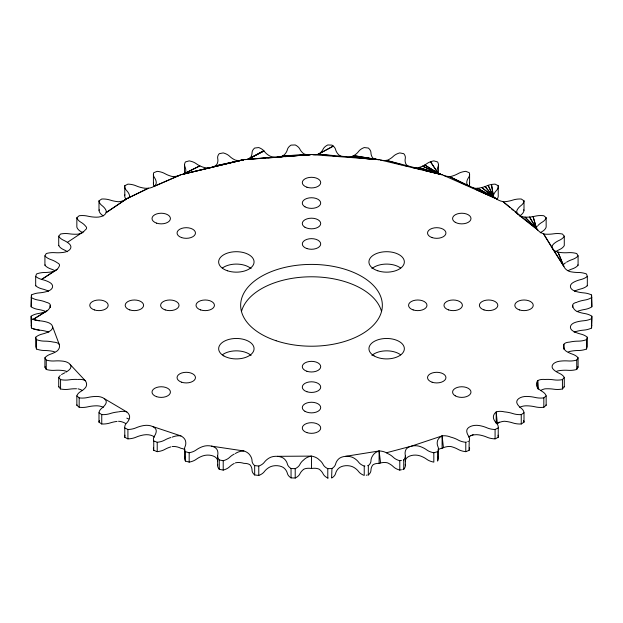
<?xml version="1.0" encoding="UTF-8"?>
<svg xmlns="http://www.w3.org/2000/svg" width="623" height="623" viewBox="0 0 623 623"><rect width="100%" height="100%" fill="white"/><g stroke="black" fill="none" stroke-linecap="round" stroke-linejoin="round"><path stroke-width="0.93" d="M572.693 307.248L572.701 305.309A9.851 4.081 5.9 0 1 576.633 302.326M46.367 311.702A24.367 14.072 0 0 0 38.447 309.483A14.656 8.465 0 0 1 31.15 306.789L31.423 295.006A14.656 8.465 0 0 1 39.272 292.88A24.367 14.072 0 0 0 47.621 291.284A9.633 5.56 0 0 0 49.645 282.39A24.367 14.072 0 0 0 42.302 279.595A14.656 8.465 0 0 1 35.675 276.371L36.492 274.003A14.656 8.465 0 0 1 44.747 272.485A24.367 14.072 0 0 0 53.383 271.527A9.851 6.798 -11 0 0 59.201 266.278A9.851 3.933 -2.7 0 0 57.409 262.859A24.367 14.072 0 0 0 50.759 259.542A14.656 8.465 0 0 1 44.918 255.843L46.258 253.561A14.656 8.465 0 0 1 54.793 252.673A24.367 14.072 0 0 0 63.569 252.377A9.633 5.56 0 0 0 69.519 244.091A24.367 14.072 0 0 0 63.671 240.299A14.656 8.465 0 0 1 58.718 236.187L60.571 234.03A14.656 8.465 0 0 1 69.223 233.796A24.367 14.072 0 0 0 78 234.162A9.851 6.471 -13.3 0 0 85.296 229.91A9.851 3.902 0.7 0 0 85.772 226.39A24.367 14.072 0 0 0 80.834 222.193A14.656 8.465 0 0 1 76.847 217.746L79.168 215.737A14.656 8.465 0 0 1 87.804 216.165A24.367 14.072 0 0 0 96.425 217.186A9.633 5.56 0 0 0 105.887 210.068A24.367 14.072 0 0 0 101.938 205.528A14.656 8.465 0 0 1 98.995 200.824L101.751 199.01A14.656 8.465 0 0 1 110.216 200.084A24.367 14.072 0 0 0 118.526 201.743A9.851 6.082 -14.5 0 0 126.804 198.675L148.406 188.232L127.793 198.262M31.15 306.789L31.423 295.006M572.701 305.309A9.851 7.048 7.7 0 0 576.633 311.298A24.367 14.072 0 0 0 584.553 313.517A14.656 8.465 0 0 1 591.85 316.211L591.577 327.994A14.656 8.465 0 0 1 583.728 330.12A24.367 14.072 0 0 0 575.379 331.716A9.633 5.56 0 0 0 574.126 332.191M591.85 316.211L591.577 327.994M48.547 291.19A24.367 14.072 0 0 0 42.302 288.963A14.656 8.465 0 0 1 35.675 285.739L35.807 285.342M591.577 318.618A14.656 8.465 0 0 1 583.728 320.752A24.367 14.072 0 0 0 575.379 322.348A9.633 5.56 0 0 0 573.355 331.241A24.367 14.072 0 0 0 580.698 334.037A14.656 8.465 0 0 1 587.325 337.261L586.508 339.628L586.508 348.997A14.656 8.465 0 0 1 578.253 350.515A24.367 14.072 0 0 0 569.617 351.473A9.851 6.798 -11 0 0 568.246 352.081M586.508 348.997L587.325 346.629L587.325 337.261M54.894 270.678A24.367 14.072 0 0 0 50.759 268.91A14.656 8.465 0 0 1 44.918 265.211L45.136 264.83M586.508 339.628A14.656 8.465 0 0 1 578.253 341.147A24.367 14.072 0 0 0 569.617 342.097A9.851 4.322 8.8 0 0 563.799 344.34A9.851 7.188 3.6 0 0 565.591 350.765A24.367 14.072 0 0 0 572.241 354.09A14.656 8.465 0 0 1 578.082 357.789L576.742 360.071L576.742 369.439A14.656 8.465 0 0 1 568.207 370.327A24.367 14.072 0 0 0 559.431 370.623A9.633 5.56 0 0 0 556.658 371.292M578.082 357.789L578.082 367.157L576.742 369.439M67.377 251.731A24.367 14.072 0 0 0 63.671 249.667A14.656 8.465 0 0 1 58.718 245.563L58.873 245.376M576.742 360.071A14.656 8.465 0 0 1 568.207 360.951A24.367 14.072 0 0 0 559.431 361.247A9.633 5.56 0 0 0 553.481 369.54A24.367 14.072 0 0 0 559.329 373.333A14.656 8.465 0 0 1 564.282 377.437L562.429 379.602L562.429 388.97A14.656 8.465 0 0 1 553.777 389.204A24.367 14.072 0 0 0 545 388.838A9.851 6.471 -13.3 0 0 540.772 390.45M564.282 377.437L564.282 386.813L562.429 388.97M562.429 379.602A14.656 8.465 0 0 1 553.777 379.835A24.367 14.072 0 0 0 545 379.469A9.851 4.657 11.3 0 0 537.704 380.715A9.851 7.227 -1 0 0 537.228 387.233A24.367 14.072 0 0 0 542.166 391.439A14.656 8.465 0 0 1 546.153 395.885L543.832 397.887A14.656 8.465 0 0 1 535.196 397.466A24.367 14.072 0 0 0 526.575 396.438A9.633 5.56 0 0 0 517.113 403.556A24.367 14.072 0 0 0 521.062 408.096A14.656 8.465 0 0 1 524.005 412.808L524.005 422.176L521.249 423.99A14.656 8.465 0 0 1 512.784 422.916A24.367 14.072 0 0 0 504.474 421.257A9.851 6.082 -14.5 0 0 497.333 423.508L496.196 411.943A9.851 5.046 13.2 0 1 504.474 411.881A24.367 14.072 0 0 1 512.784 413.547A14.656 8.465 0 0 0 521.249 414.622L524.005 412.808M546.153 395.885L546.153 405.254L543.832 407.263A14.656 8.465 0 0 1 535.196 406.835A24.367 14.072 0 0 0 526.575 405.814A9.633 5.56 0 0 0 519.73 407.341M496.975 423.757L499.303 422.067M125.667 199.492L106.105 212.653L126.804 198.675A9.851 3.979 4 0 0 129.514 195.404A24.367 14.072 0 0 0 126.633 190.607A14.656 8.465 0 0 1 124.779 185.716L127.917 184.128A14.656 8.465 0 0 1 136.071 185.825A24.367 14.072 0 0 0 143.929 188.099A9.633 5.56 0 0 0 156.256 182.64A24.367 14.072 0 0 0 154.481 177.664A14.656 8.465 0 0 1 153.749 172.68L157.222 171.341A14.656 8.465 0 0 1 164.924 173.638A24.367 14.072 0 0 0 172.205 176.488A9.851 5.654 -14.6 0 0 180.904 174.713A9.851 4.166 7.2 0 0 185.662 172.003A24.367 14.072 0 0 0 185.023 166.941A14.656 8.465 0 0 1 185.428 161.941L189.174 160.874A14.656 8.465 0 0 1 196.284 163.732A24.367 14.072 0 0 0 202.857 167.112A9.633 5.56 0 0 0 217.217 163.678A24.367 14.072 0 0 0 217.731 158.608A14.656 8.465 0 0 1 219.257 153.679L223.213 152.908A14.656 8.465 0 0 1 229.622 156.272A24.367 14.072 0 0 0 235.369 160.119A9.851 5.218 -13.8 0 0 243.897 159.644A9.851 4.454 9.9 0 0 250.384 157.798A24.367 14.072 0 0 0 252.042 152.806A14.656 8.465 0 0 1 254.667 148.04L258.763 147.565A14.656 8.465 0 0 1 264.354 151.389A24.367 14.072 0 0 0 269.191 155.633A9.633 5.56 0 0 0 274.408 157.261M103.184 215.955A24.367 14.072 0 0 0 101.938 214.904A14.656 8.465 0 0 1 98.995 210.192L99.454 209.889M67.377 242.363L83.42 231.756M57.082 269.315L41.632 279.423L55.992 270.172M61.552 374.501L64.808 372.788M54.754 352.081A9.851 6.798 11 0 0 53.383 351.473A24.367 14.072 0 0 0 44.747 350.515A14.656 8.465 0 0 1 36.492 348.997L35.675 346.629L35.675 337.261A14.656 8.465 0 0 1 42.302 334.037A24.367 14.072 0 0 0 49.645 331.241A9.633 5.56 0 0 0 47.621 322.348A24.367 14.072 0 0 0 39.272 320.752L33.151 319.404L47.512 310.495M33.151 319.404L46.367 311.298A9.851 7.048 -7.7 0 0 50.299 305.309A9.851 4.081 -5.9 0 0 46.367 302.326A24.367 14.072 0 0 0 38.447 300.115A14.656 8.465 0 0 1 31.15 297.412M263.716 150.634L248.889 158.81L264.051 151.007L247.853 159.177L265.009 158.086M292.561 156.062L311.5 154.512A9.851 4.813 12.2 0 0 319.272 153.741L333.305 146.109L318.291 154.161L329.769 155.477M126.282 199.601A14.656 8.465 0 0 1 124.779 195.085L125.036 194.952M496.196 423.438L496.196 411.943A9.851 7.141 -5.4 0 0 493.486 418.228A24.367 14.072 0 0 0 496.367 423.025A14.656 8.465 0 0 1 498.221 427.915L495.083 429.504A14.656 8.465 0 0 1 486.929 427.806A24.367 14.072 0 0 0 479.071 425.525A9.633 5.56 0 0 0 466.744 430.991A24.367 14.072 0 0 0 468.519 435.96A14.656 8.465 0 0 1 469.251 440.952L468.963 450.429M498.221 427.915L498.221 437.284L496.399 438.218M495.869 438.475L495.083 438.872A14.656 8.465 0 0 1 486.929 437.175A24.367 14.072 0 0 0 479.071 434.901A9.633 5.56 0 0 0 468.441 437.081M184.174 173.692L199.866 165.874L183.248 174.121L243.897 159.644L215.169 165.975L242.417 160.056M438.109 449.814A9.851 4.166 7.2 0 1 442.096 448.287L443.459 447.664A9.851 5.654 -14.6 0 1 450.795 446.512A24.367 14.072 0 0 1 458.076 449.362A14.656 8.465 0 0 0 465.778 451.659L468.387 450.655M470.505 435.827L473.169 434.636M180.904 174.713L153.608 186.596L179.541 175.336M467.803 441.512L468.387 441.286M345.594 456.324L379.103 450.974A9.851 5.903 14.7 0 1 386.385 452.773L411.46 446.138L442.096 435.905A9.851 5.475 14.4 0 1 450.795 437.136A24.367 14.072 0 0 1 458.076 439.986A14.656 8.465 0 0 0 465.778 442.291L466.354 442.065M443.459 447.664L442.096 435.905A9.851 6.954 -9.2 0 0 437.338 441.621A24.367 14.072 0 0 0 437.977 446.691A14.656 8.465 0 0 1 437.572 451.691L433.826 452.757A14.656 8.465 0 0 1 426.716 449.899A24.367 14.072 0 0 0 420.143 446.52A9.633 5.56 0 0 0 411.46 446.138M367.991 474.999L368.333 474.96A14.656 8.465 0 0 0 370.958 470.194A24.367 14.072 0 0 1 372.616 465.202A9.851 4.454 9.9 0 1 379.103 463.356L380.583 462.944A9.851 5.218 -13.8 0 1 387.631 462.881A24.367 14.072 0 0 1 393.378 466.728A14.656 8.465 0 0 0 399.787 470.092L400.114 470.03M182.15 174.463L243.897 159.644L183.248 174.121M403.416 460.015L403.743 459.953A14.656 8.465 0 0 0 405.269 455.024A24.367 14.072 0 0 1 405.783 449.954A9.633 5.56 0 0 1 410.113 446.535M405.269 464.392A14.656 8.465 0 0 1 403.743 469.321L402.754 469.516M400.776 460.537L401.438 460.405M400.776 469.906L401.438 469.773M386.385 452.773L387.631 453.513A24.367 14.072 0 0 1 393.378 457.352A14.656 8.465 0 0 0 399.787 460.724L400.114 460.662M380.583 462.944L379.103 450.974A9.851 6.674 -12.1 0 0 372.616 455.834A24.367 14.072 0 0 0 370.958 460.825A14.656 8.465 0 0 1 368.333 465.591L367.648 465.669M366.285 475.201L366.97 475.123M331.6 477.903L331.95 468.519A14.656 8.465 0 0 0 335.633 463.987A24.367 14.072 0 0 1 338.406 459.167A9.633 5.56 0 0 1 353.809 457.998A24.367 14.072 0 0 1 358.646 462.235A14.656 8.465 0 0 0 364.237 466.059L364.922 465.988M282.141 156.918L277.406 157.3A9.633 5.56 0 0 0 284.594 154.465A24.367 14.072 0 0 0 287.367 149.645A14.656 8.465 0 0 1 291.05 145.112L295.216 144.957A14.656 8.465 0 0 1 299.897 149.17A24.367 14.072 0 0 0 303.728 153.741A9.851 4.813 -12.2 0 0 311.5 154.512L245.322 159.605M284.984 156.685L290.668 156.217M247.853 159.177L311.5 154.512L282.764 155.836L309.997 154.691M267.874 157.907L273.59 157.541M331.95 468.519L327.784 468.675A14.656 8.465 0 0 1 323.103 464.462A24.367 14.072 0 0 0 319.272 459.891A9.851 6.316 13.9 0 0 311.5 456.114L277.406 456.324M303.728 469.259A9.851 4.813 12.2 0 1 311.5 468.488A9.851 4.813 -12.2 0 1 319.272 469.259A24.367 14.072 0 0 1 323.103 473.83A14.656 8.465 0 0 0 327.784 478.043L328.126 478.036M303.3 460.233A24.367 14.072 0 0 0 299.897 464.462A14.656 8.465 0 0 1 295.216 468.675L291.05 468.519A14.656 8.465 0 0 1 287.367 463.987A24.367 14.072 0 0 0 284.594 459.167A9.633 5.56 0 0 0 269.191 457.998A24.367 14.072 0 0 0 264.354 462.235A14.656 8.465 0 0 1 258.763 466.059L254.667 465.591A14.656 8.465 0 0 1 252.042 460.825A24.367 14.072 0 0 0 250.384 455.834A9.851 6.674 12.1 0 0 243.897 450.974L211.54 446.138M303.3 469.61A24.367 14.072 0 0 0 299.897 473.83A14.656 8.465 0 0 1 295.216 478.043L291.05 477.888A14.656 8.465 0 0 1 287.367 473.355A24.367 14.072 0 0 0 284.594 468.535A9.633 5.56 0 0 0 269.191 467.367A24.367 14.072 0 0 0 264.354 471.611A14.656 8.465 0 0 1 258.763 475.435L254.667 474.96A14.656 8.465 0 0 1 252.042 470.194A24.367 14.072 0 0 0 250.384 465.202A9.851 4.454 -9.9 0 0 243.897 463.356A9.851 5.218 13.8 0 0 235.369 462.881M359.954 158.304L363.785 158.577M366.659 158.779L379.103 159.644A9.851 5.218 13.8 0 0 387.631 160.119A24.367 14.072 0 0 0 393.378 156.272A14.656 8.465 0 0 1 399.787 152.908L403.743 153.679A14.656 8.465 0 0 1 405.269 158.608A24.367 14.072 0 0 0 405.783 163.678A9.633 5.56 0 0 0 408.898 166.59M313.003 154.691L379.103 159.644A9.851 4.454 -9.9 0 1 372.616 157.798A24.367 14.072 0 0 1 370.958 152.806A14.656 8.465 0 0 0 368.333 148.04L364.237 147.565A14.656 8.465 0 0 0 358.646 151.389A24.367 14.072 0 0 1 353.809 155.633A9.633 5.56 0 0 1 348.592 157.261M318.291 154.161L379.103 159.644L352.688 156.217L377.678 159.605L353.809 155.633L376.347 159.449M332.643 155.805L334.559 156.03M234.248 454.066A24.367 14.072 0 0 0 229.622 457.352A14.656 8.465 0 0 1 223.213 460.724L219.257 459.953A14.656 8.465 0 0 1 217.731 455.024A24.367 14.072 0 0 0 217.217 449.954A9.633 5.56 0 0 0 202.857 446.52A24.367 14.072 0 0 0 196.284 449.899A14.656 8.465 0 0 1 189.174 452.757L185.428 451.691A14.656 8.465 0 0 1 185.023 446.691A24.367 14.072 0 0 0 185.662 441.621A9.851 6.954 9.2 0 0 180.904 435.905L152.495 426.451M234.248 463.434A24.367 14.072 0 0 0 229.622 466.728A14.656 8.465 0 0 1 223.213 470.092L219.257 469.321A14.656 8.465 0 0 1 217.731 464.392M33.151 328.773L39.272 330.12A24.367 14.072 0 0 1 47.621 331.716A9.633 5.56 0 0 1 48.874 332.191M417.955 169.02L420.743 169.682M425.384 170.772L442.096 174.713A9.851 5.654 14.6 0 0 450.795 176.488A24.367 14.072 0 0 0 458.076 173.638A14.656 8.465 0 0 1 465.778 171.341L469.251 172.68A14.656 8.465 0 0 1 468.519 177.664A24.367 14.072 0 0 0 466.744 182.64A9.633 5.56 0 0 0 468.441 185.919M380.583 160.056L442.096 174.713L418.796 167.501L440.85 174.463A9.851 4.166 -7.2 0 0 442.096 174.713L386.385 160.376L401.905 164.768M217.739 460.997A24.367 14.072 0 0 0 217.217 459.322A9.633 5.56 0 0 0 202.857 455.888A24.367 14.072 0 0 0 196.284 459.268A14.656 8.465 0 0 1 189.174 462.126L185.428 461.059A14.656 8.465 0 0 1 184.727 456.893M405.55 165.804L408.291 166.582M170.873 437.502A24.367 14.072 0 0 0 164.924 439.986A14.656 8.465 0 0 1 157.222 442.291L155.773 441.73M156.934 451.55L157.222 451.659A14.656 8.465 0 0 0 164.924 449.362A24.367 14.072 0 0 1 170.873 446.878M156.35 451.325L154.613 450.655M155.197 441.512L154.613 441.286M104.275 398.619L126.804 411.943A9.851 7.141 5.4 0 1 129.514 418.228A24.367 14.072 0 0 1 126.633 423.025A14.656 8.465 0 0 0 124.779 427.915L127.917 429.504A14.656 8.465 0 0 0 136.071 427.806A24.367 14.072 0 0 1 143.929 425.525A9.633 5.56 0 0 1 156.256 430.991A24.367 14.072 0 0 1 154.481 435.96A14.656 8.465 0 0 0 153.749 440.952L154.037 441.061M153.546 447.376A14.656 8.465 0 0 0 153.749 450.32L154.037 450.429M443.459 175.336L496.196 198.675A9.851 6.082 14.5 0 0 504.474 201.743A24.367 14.072 0 0 0 512.784 200.084A14.656 8.465 0 0 1 521.249 199.01L524.005 200.824L524.005 210.192A14.656 8.465 0 0 1 521.062 214.904A24.367 14.072 0 0 0 519.816 215.955M126.804 418.134L128.579 418.921M476.712 189.953L496.196 198.675A9.851 3.979 -4 0 1 493.486 195.404M440.85 174.463L422.565 166.139L439.752 174.121A9.851 4.166 -7.2 0 1 437.338 172.003M154.559 437.081A9.633 5.56 0 0 0 143.929 434.901A24.367 14.072 0 0 0 136.071 437.175A14.656 8.465 0 0 1 127.917 438.872L127.131 438.475M466.884 185.335L449.378 176.543L496.196 198.675L477.6 188.278L495.207 198.262L481.844 187.531L494.413 197.771L485.107 186.55L493.829 197.234L488.144 185.35L493.478 196.642L491.477 184.486L493.361 196.027M126.601 438.218L124.779 437.284L124.779 427.915M496.718 199.601A14.656 8.465 0 0 0 498.221 195.085L498.221 185.716L495.083 184.128A14.656 8.465 0 0 0 486.929 185.825A24.367 14.072 0 0 1 479.071 188.099A9.633 5.56 0 0 1 473.145 188.006M439.752 174.121L424.769 165.009L438.826 173.692M117.802 411.951A24.367 14.072 0 0 0 110.216 413.547A14.656 8.465 0 0 1 101.751 414.622L98.995 412.808A14.656 8.465 0 0 1 101.938 408.096A24.367 14.072 0 0 0 105.887 403.556A9.633 5.56 0 0 0 96.425 396.438A24.367 14.072 0 0 0 87.804 397.466A14.656 8.465 0 0 1 79.168 397.887L76.847 395.885A14.656 8.465 0 0 1 80.834 391.439A24.367 14.072 0 0 0 85.772 387.233A9.851 7.227 1 0 0 85.296 380.715L70.181 364.525M117.077 421.405A24.367 14.072 0 0 0 110.216 422.916A14.656 8.465 0 0 1 101.751 423.99L98.995 422.176L98.995 412.808M524.005 210.192L523.546 209.889M519.481 215.605L537.704 229.91A9.851 6.471 13.3 0 0 545 234.162A24.367 14.072 0 0 0 553.777 233.796A14.656 8.465 0 0 1 562.429 234.03L564.282 236.187L564.282 245.563A14.656 8.465 0 0 1 559.329 249.667A24.367 14.072 0 0 0 555.623 251.731M537.228 226.39A9.851 3.902 -0.7 0 0 537.704 229.91L502.971 201.579L510.081 207.63M511.506 208.837L513.632 210.652M515.057 211.867L517.9 214.281A9.633 5.56 0 0 1 517.113 210.068A24.367 14.072 0 0 1 521.062 205.528A14.656 8.465 0 0 0 524.005 200.824M103.27 407.341A9.633 5.56 0 0 0 96.425 405.814A24.367 14.072 0 0 0 87.804 406.835A14.656 8.465 0 0 1 79.168 407.263L76.847 405.254L76.847 395.885M540.234 232.838A24.367 14.072 0 0 1 542.166 231.561A14.656 8.465 0 0 0 546.153 227.115L546.153 217.746L543.832 215.737A14.656 8.465 0 0 0 535.196 216.165A24.367 14.072 0 0 1 526.575 217.186A9.633 5.56 0 0 1 518.725 215.013M537.704 229.91L525.072 217.139L537.042 229.365L529.511 217.045L536.605 228.789L533.109 216.586L536.403 228.182M76.528 388.768A24.367 14.072 0 0 0 69.223 389.204A14.656 8.465 0 0 1 60.571 388.97L60.571 379.602L58.718 377.437A14.656 8.465 0 0 1 60.26 375.521M60.571 388.97L58.718 386.813L58.718 377.437M438.109 173.186L430.509 161.762L437.611 172.626M552.819 249.107L563.799 266.278A9.851 6.798 11 0 0 569.617 271.527A24.367 14.072 0 0 0 578.253 272.485A14.656 8.465 0 0 1 586.508 274.003L587.325 276.371L587.325 285.739A14.656 8.465 0 0 1 580.698 288.963A24.367 14.072 0 0 0 574.453 291.19M565.591 262.859A9.851 3.933 2.7 0 0 563.799 266.278L543.513 233.765L552.352 248.281M66.342 371.292A9.633 5.56 0 0 0 63.569 370.623A24.367 14.072 0 0 0 54.793 370.327A14.656 8.465 0 0 1 46.258 369.439L46.258 360.071L44.918 357.789A14.656 8.465 0 0 1 50.759 354.09A24.367 14.072 0 0 0 57.409 350.765A9.851 7.188 -3.6 0 0 59.201 344.34L52.534 326.499M46.258 369.439L44.918 367.157L44.918 357.789M577.864 264.83L578.082 265.211A14.656 8.465 0 0 1 572.241 268.91A24.367 14.072 0 0 0 568.106 270.678M578.082 265.211L578.082 255.843L576.742 253.561A14.656 8.465 0 0 0 568.207 252.673A24.367 14.072 0 0 1 559.431 252.377A9.633 5.56 0 0 1 553.481 244.091A24.367 14.072 0 0 1 559.329 240.299A14.656 8.465 0 0 0 564.282 236.187M563.799 266.278L557.998 252.105L563.511 265.663M36.492 348.997L36.492 339.628L35.675 337.261M587.193 285.342L587.325 285.739M587.325 276.371A14.656 8.465 0 0 1 580.698 279.595A24.367 14.072 0 0 0 573.355 282.39A9.633 5.56 0 0 0 575.379 291.284A24.367 14.072 0 0 0 583.728 292.88A14.656 8.465 0 0 1 591.577 295.006L591.85 306.789A14.656 8.465 0 0 1 584.553 309.483A24.367 14.072 0 0 0 577.241 311.453M39.272 330.12A14.656 8.465 0 0 1 31.423 327.994L31.15 316.211A14.656 8.465 0 0 1 38.447 313.517A24.367 14.072 0 0 0 46.367 311.298M31.423 327.994L31.15 316.211M591.85 306.789L591.577 295.006M538.28 389.344L537.704 380.715L537.704 388.666M563.924 349.192L563.799 344.34L563.799 348.763M50.307 307.186L50.299 305.309L50.299 307.077M543.832 397.887L543.832 407.263M521.249 414.622L521.249 423.99M495.083 429.504L495.083 438.872M469.586 174.362L469.586 183.73M465.778 442.291L465.778 451.659M442.096 435.905L442.096 448.287M438.444 164.846L438.444 174.214A14.656 8.465 0 0 0 438.288 172.953M438.444 448.786L438.444 458.154M437.572 451.691L437.572 461.059A14.656 8.465 0 0 0 438.273 456.893M433.826 452.757L433.826 462.126A14.656 8.465 0 0 1 426.716 459.268A24.367 14.072 0 0 0 420.143 455.888A9.633 5.56 0 0 0 405.783 459.322A24.367 14.072 0 0 0 405.262 460.997M405.378 455.865L405.378 465.661M403.743 459.953L403.743 469.321M399.787 460.724L399.787 470.092M379.103 450.974L379.103 463.356M368.333 465.591L368.333 474.96M364.237 466.059L364.237 475.435A14.656 8.465 0 0 1 358.646 471.611A24.367 14.072 0 0 0 353.809 467.367A9.633 5.56 0 0 0 338.406 468.535A24.367 14.072 0 0 0 335.633 473.355A14.656 8.465 0 0 1 331.95 477.888M327.784 468.675L327.784 478.043M311.5 468.488L311.5 456.114A9.851 6.316 -13.9 0 0 303.728 459.891M295.216 468.675L295.216 478.043M291.05 468.519L291.05 477.888M258.763 466.059L258.763 475.435M254.667 465.591L254.667 474.96M223.213 460.724L223.213 470.092M219.257 459.953L219.257 469.321M217.622 455.865L217.622 465.661M189.174 452.757L189.174 462.126M185.428 451.691L185.428 461.059M184.556 164.846L184.556 174.214A14.656 8.465 0 0 1 184.712 172.953M184.556 448.786L184.556 458.154M157.222 442.291L157.222 451.659M153.749 440.952L153.749 450.32M153.414 174.362L153.414 183.73M127.917 429.504L127.917 438.872M124.779 185.716L124.779 195.085M101.751 414.622L101.751 423.99M98.995 200.824L98.995 210.192M79.168 397.887L79.168 407.263M76.847 217.746L76.847 227.115A14.656 8.465 0 0 0 80.834 231.561A24.367 14.072 0 0 1 82.766 232.838M58.718 236.187L58.718 245.563M44.918 255.843L44.918 265.211M35.675 276.371L35.675 285.739M59.201 344.34A9.851 4.322 -8.8 0 0 53.383 342.097A24.367 14.072 0 0 0 44.747 341.147A14.656 8.465 0 0 1 36.492 339.628M78 379.469A9.851 4.657 -11.3 0 1 85.296 380.715M118.526 411.881A9.851 5.046 -13.2 0 1 126.804 411.943M172.205 437.136A9.851 5.475 -14.4 0 1 180.904 435.905M235.369 453.513A9.851 5.903 -14.7 0 1 243.897 450.974M172.205 446.512A9.851 5.654 14.6 0 1 180.904 448.287A9.851 4.166 -7.2 0 1 184.891 449.814M241.483 311.461A70.843 40.9 0 0 1 311.5 276.791A70.843 40.9 0 0 1 381.517 311.461M371.915 268.63A17.709 10.225 0 0 1 400.69 268.085M222.31 268.085A17.709 10.225 0 0 1 251.092 268.63M222.31 354.845A17.709 10.225 0 0 1 251.085 355.39M371.908 355.39A17.709 10.225 0 0 1 400.69 354.845M124.779 437.284A14.656 8.465 0 0 1 124.927 435.173M76.847 405.254A14.656 8.465 0 0 1 76.995 404.841M118.526 421.257A9.851 6.082 14.5 0 1 125.667 423.508M98.995 422.176A14.656 8.465 0 0 1 99.423 420.502M65.882 372.211A24.367 14.072 0 0 0 69.519 369.54A9.633 5.56 0 0 0 63.569 361.247A24.367 14.072 0 0 0 54.793 360.951A14.656 8.465 0 0 1 46.258 360.071M77.268 379.43A24.367 14.072 0 0 0 69.223 379.835A14.656 8.465 0 0 1 60.571 379.602M39.272 320.752A14.656 8.465 0 0 1 31.423 318.618M31.15 325.588A14.656 8.465 0 0 1 31.633 325.268M154.224 186.643A14.656 8.465 0 0 1 153.616 182.469M341.412 156.381A9.633 5.56 0 0 1 338.406 154.465A24.367 14.072 0 0 1 335.633 149.645A14.656 8.465 0 0 0 331.95 145.112L327.784 144.957A14.656 8.465 0 0 0 323.103 149.17A24.367 14.072 0 0 1 319.272 153.741M412.885 167.758A9.633 5.56 0 0 0 420.143 167.112A24.367 14.072 0 0 0 426.716 163.732A14.656 8.465 0 0 1 433.826 160.874L437.572 161.941A14.656 8.465 0 0 1 437.977 166.941A24.367 14.072 0 0 0 437.221 171.154M498.221 185.716A14.656 8.465 0 0 1 496.367 190.607A24.367 14.072 0 0 0 493.751 194.563M469.384 182.469A14.656 8.465 0 0 1 468.776 186.643M546.153 217.746A14.656 8.465 0 0 1 542.166 222.193A24.367 14.072 0 0 0 537.867 225.627M578.082 255.843A14.656 8.465 0 0 1 572.241 259.542A24.367 14.072 0 0 0 566.548 262.213M591.85 297.412A14.656 8.465 0 0 1 584.553 300.115A24.367 14.072 0 0 0 577.241 302.085M591.367 325.268A14.656 8.465 0 0 1 591.85 325.588M564.041 386.408A14.656 8.465 0 0 1 564.282 386.813M577.755 366.776A14.656 8.465 0 0 1 578.082 367.157M523.577 420.502A14.656 8.465 0 0 1 524.005 422.176M546.005 404.841A14.656 8.465 0 0 1 546.153 405.254M469.454 447.376A14.656 8.465 0 0 1 469.251 450.32M498.073 435.173A14.656 8.465 0 0 1 498.221 437.284M58.718 386.813A14.656 8.465 0 0 1 58.959 386.408M78 388.838A9.851 6.471 13.3 0 1 82.228 390.45M44.918 367.157A14.656 8.465 0 0 1 45.245 366.776M413.158 309.919A9.213 5.319 0 0 0 426.973 305.309A9.213 5.319 0 0 0 413.158 300.707A9.213 5.319 0 0 0 413.158 309.919M306.898 248.561A9.213 5.319 0 0 0 320.713 243.959A9.213 5.319 0 0 0 306.898 239.357A9.213 5.319 0 0 0 306.898 248.561M200.629 309.919A9.213 5.319 0 0 0 214.444 305.309A9.213 5.319 0 0 0 200.629 300.707A9.213 5.319 0 0 0 200.629 309.919M306.898 371.269A9.213 5.319 0 0 0 320.713 366.659A9.213 5.319 0 0 0 306.898 362.056A9.213 5.319 0 0 0 306.898 371.269M276.075 340.734A70.843 40.9 0 0 0 382.343 305.309A70.843 40.9 0 0 0 276.075 269.891A70.843 40.9 0 0 0 276.075 340.734M377.787 270.787A17.709 10.225 0 0 0 404.35 261.933A17.709 10.225 0 0 0 377.787 253.07A17.709 10.225 0 0 0 377.787 270.787M227.504 270.787A17.709 10.225 0 0 0 254.067 261.925A17.709 10.225 0 0 0 227.504 253.07A17.709 10.225 0 0 0 227.504 270.787M223.836 355.92A17.709 10.225 0 0 0 253.468 351.341A17.709 10.225 0 0 0 231.772 338.819A17.709 10.225 0 0 0 223.836 355.92M374.119 355.92A17.709 10.225 0 0 0 403.751 351.341A17.709 10.225 0 0 0 382.055 338.819A17.709 10.225 0 0 0 374.119 355.92M432.128 237.612A9.213 5.319 0 0 0 445.943 233.01A9.213 5.319 0 0 0 432.128 228.4A9.213 5.319 0 0 0 432.128 237.612M455.273 222.31A9.213 5.319 0 0 0 470.677 219.927A9.213 5.319 0 0 0 459.4 213.409A9.213 5.319 0 0 0 455.273 222.31M304.99 227.27A9.213 5.319 0 0 0 320.393 224.887A9.213 5.319 0 0 0 309.117 218.369A9.213 5.319 0 0 0 304.99 227.27M304.99 206.82A9.213 5.319 0 0 0 320.393 204.437A9.213 5.319 0 0 0 309.117 197.919A9.213 5.319 0 0 0 304.99 206.82M306.898 187.212A9.213 5.319 0 0 0 320.713 182.609A9.213 5.319 0 0 0 306.898 178.007A9.213 5.319 0 0 0 306.898 187.212M181.659 237.612A9.213 5.319 0 0 0 195.474 233.01A9.213 5.319 0 0 0 181.659 228.4A9.213 5.319 0 0 0 181.659 237.612M156.614 223.151A9.213 5.319 0 0 0 170.429 218.548A9.213 5.319 0 0 0 156.614 213.938A9.213 5.319 0 0 0 156.614 223.151M165.212 309.919A9.213 5.319 0 0 0 179.027 305.309A9.213 5.319 0 0 0 165.212 300.707A9.213 5.319 0 0 0 165.212 309.919M129.786 309.919A9.213 5.319 0 0 0 143.602 305.309A9.213 5.319 0 0 0 129.786 300.707A9.213 5.319 0 0 0 129.786 309.919M94.369 309.919A9.213 5.319 0 0 0 108.176 305.309A9.213 5.319 0 0 0 94.369 300.707A9.213 5.319 0 0 0 94.369 309.919M181.659 382.218A9.213 5.319 0 0 0 195.474 377.616A9.213 5.319 0 0 0 181.659 373.006A9.213 5.319 0 0 0 181.659 382.218M156.614 396.68A9.213 5.319 0 0 0 170.429 392.077A9.213 5.319 0 0 0 156.614 387.467A9.213 5.319 0 0 0 156.614 396.68M306.898 391.719A9.213 5.319 0 0 0 320.713 387.109A9.213 5.319 0 0 0 306.898 382.506A9.213 5.319 0 0 0 306.898 391.719M304.99 411.32A9.213 5.319 0 0 0 320.393 408.937A9.213 5.319 0 0 0 309.117 402.427A9.213 5.319 0 0 0 304.99 411.32M306.898 432.619A9.213 5.319 0 0 0 320.713 428.017A9.213 5.319 0 0 0 306.898 423.406A9.213 5.319 0 0 0 306.898 432.619M432.128 382.218A9.213 5.319 0 0 0 445.943 377.616A9.213 5.319 0 0 0 432.128 373.006A9.213 5.319 0 0 0 432.128 382.218M455.265 395.831A9.213 5.319 0 0 0 470.677 393.448A9.213 5.319 0 0 0 459.4 386.938A9.213 5.319 0 0 0 455.265 395.831M448.583 309.919A9.213 5.319 0 0 0 462.398 305.309A9.213 5.319 0 0 0 448.583 300.707A9.213 5.319 0 0 0 448.583 309.919M484.001 309.919A9.213 5.319 0 0 0 497.816 305.309A9.213 5.319 0 0 0 484.001 300.707A9.213 5.319 0 0 0 484.001 309.919M519.426 309.919A9.213 5.319 0 0 0 533.241 305.309A9.213 5.319 0 0 0 519.426 300.707A9.213 5.319 0 0 0 519.426 309.919"/></g></svg>
